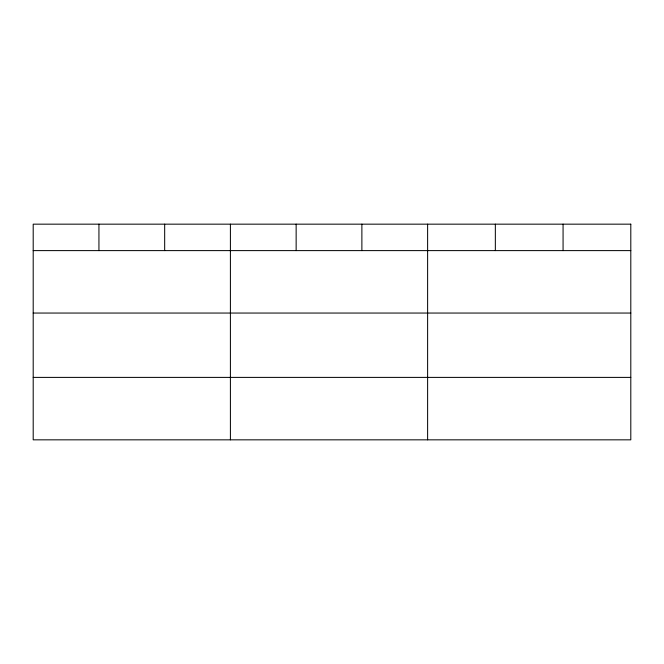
<?xml version="1.0" encoding="UTF-8"?>
<svg xmlns="http://www.w3.org/2000/svg" width="664" height="664" viewBox="0 0 664 664"><rect width="100%" height="100%" fill="white"/><g stroke="black" fill="none" stroke-linecap="round" stroke-linejoin="round"><path stroke-width="1" d="M33.2 250.61L630.8 250.61M33.2 313.051L630.8 313.051M33.2 377.393L630.8 377.393M563.072 224.166L563.072 250.61M495.344 224.166L495.344 250.61M427.616 224.166L427.616 439.834M361.88 224.166L361.88 250.61M296.144 224.166L296.144 250.61M230.408 224.166L230.408 439.834M164.672 224.166L164.672 250.61M98.936 224.166L98.936 250.61M630.8 224.166L33.2 224.166L33.2 439.834L630.8 439.834L630.8 224.166"/></g></svg>
